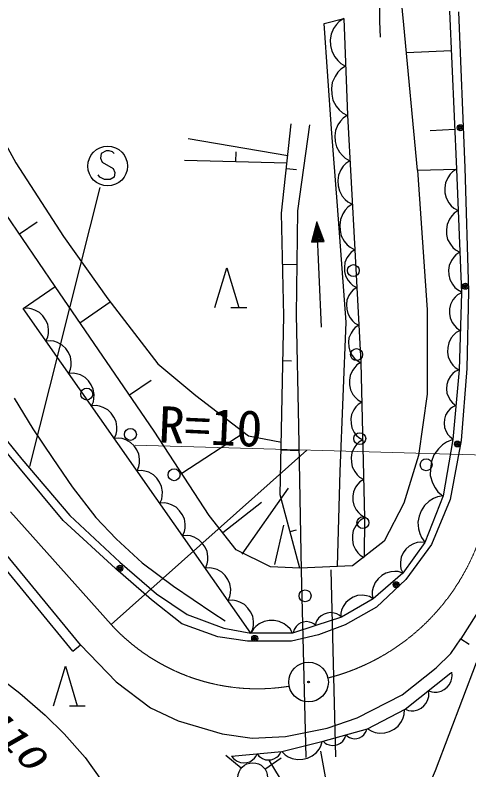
# Model space of a CAD drawing. Units: millimetres, scale not verified. Extents: x 40000 to 680000, y 20000 to 380000.
# Drawn here: x 209358 to 232254, y 241952 to 280034 of the extents above; entities that cross this region are included whole.
import ezdxf
from ezdxf.enums import TextEntityAlignment as Align

# ---------------------------------------------------------------- set-up
doc = ezdxf.new("R2010")
doc.units = ezdxf.units.MM
doc.header["$LTSCALE"] = 1000
doc.linetypes.add('CHAIN', pattern=[18.5, 12, -1.5, 3.5, -1.5])
for name, color, linetype, lineweight in [('M-BGD', 7, 'Continuous', 25), ('M-BGD-EXST', 7, 'Continuous', 25), ('M-BMK', 2, 'CHAIN', 13), ('M-BMK-SRVR', 3, 'Continuous', 25), ('M-STR-HTXT', 7, 'Continuous', 13), ('M-STR-STR1', 1, 'Continuous', 25)]:
    doc.layers.add(name, color=color, linetype=linetype, lineweight=lineweight)
doc.styles.add('ＭＳ ゴシック', font='')
doc.styles.get('ＭＳ ゴシック').set_extended_font_data('MS Gothic')

msp = doc.modelspace()

# ---------------------------------------------------------------- linework, layer by layer
at = {"layer": 'M-BGD'}
for p, q in [((228967, 279536), (228275, 287074)), ((231275, 280228), (231631, 272266)), ((231724, 280206), (232049, 272333)), ((224952, 279616), (225941, 279863)), ((225323, 274304), (224952, 279616)), ((225568, 279561), (225431, 279363)), ((225706, 279710), (225568, 279561)), ((225941, 279863), (225706, 279710)), ((225941, 279863), (226126, 274984)), ((229655, 272204), (228967, 279536)), ((225431, 279363), (225298, 279070)), ((225298, 279070), (225261, 278780)), ((225261, 278780), (225272, 278493)), ((225272, 278493), (225331, 278207)), ((225331, 278207), (225486, 277924)), ((231364, 278238), (229099, 278136)), ((225486, 277924), (225637, 277738)), ((225637, 277738), (225786, 277599)), ((225788, 277305), (225643, 277150)), ((225786, 277599), (226032, 277465)), ((226032, 277465), (225788, 277305)), ((225501, 276944), (225363, 276639)), ((225643, 277150), (225501, 276944)), ((225363, 276639), (225324, 276337)), ((225324, 276337), (225335, 276037)), ((207667, 275725), (209397, 272575)), ((225335, 276037), (225397, 275739)), ((225397, 275739), (225558, 275445)), ((225558, 275445), (225715, 275251)), ((225715, 275251), (225871, 275107)), ((225871, 275107), (226127, 274966)), ((226126, 274984), (225904, 274833)), ((226126, 274984), (226496, 268190)), ((225773, 274688), (225646, 274497)), ((225904, 274833), (225773, 274688)), ((222799, 270043), (223293, 274551)), ((224220, 274490), (223602, 270166)), ((225632, 270413), (225323, 274304)), ((225523, 274214), (225492, 273936)), ((225646, 274497), (225523, 274214)), ((231542, 274257), (230299, 274201)), ((225492, 273936), (225507, 273660)), ((218097, 273810), (223118, 272950)), ((225507, 273660), (225568, 273387)), ((220493, 272631), (220507, 273137)), ((225568, 273387), (225721, 273119)), ((225721, 273119), (225869, 272943)), ((223075, 272564), (217911, 272698)), ((225869, 272943), (226014, 272812)), ((226014, 272812), (226251, 272687)), ((226251, 272687), (226039, 272543)), ((209397, 272575), (211805, 268869)), ((223046, 272297), (223554, 272241)), ((225914, 272404), (225792, 272221)), ((226039, 272543), (225914, 272404)), ((232049, 272333), (232235, 266104)), ((225674, 271951), (225645, 271685)), ((225792, 272221), (225674, 271951)), ((229655, 272204), (231631, 272266)), ((229655, 272204), (230149, 265163)), ((231305, 272001), (231186, 271828)), ((231426, 272132), (231305, 272001)), ((231631, 272266), (231426, 272132)), ((231631, 272266), (231878, 266028)), ((225645, 271685), (225659, 271421)), ((231070, 271571), (231038, 271318)), ((231186, 271828), (231070, 271571)), ((225659, 271421), (225718, 271160)), ((225718, 271160), (225864, 270903)), ((231038, 271318), (231048, 271066)), ((225864, 270903), (226005, 270735)), ((231048, 271066), (231100, 270816)), ((231100, 270816), (231236, 270569)), ((226064, 264546), (225632, 270413)), ((226005, 270735), (226144, 270610)), ((226144, 270610), (226371, 270490)), ((226371, 270490), (226149, 270340)), ((231236, 270569), (231368, 270406)), ((231368, 270406), (231499, 270285)), ((222923, 264855), (222799, 270043)), ((223602, 270166), (223540, 264916)), ((226019, 270195), (225891, 270003)), ((226149, 270340), (226019, 270195)), ((231509, 270034), (231388, 269903)), ((231499, 270285), (231714, 270168)), ((231714, 270168), (231509, 270034)), ((211373, 266337), (208902, 269981)), ((225768, 269720), (225737, 269442)), ((225891, 270003), (225768, 269720)), ((231269, 269730), (231153, 269473)), ((231388, 269903), (231269, 269730)), ((209582, 268993), (210476, 269596)), ((224583, 269597), (224307, 268584)), ((224588, 269477), (224365, 268627)), ((224593, 269357), (224423, 268669)), ((224814, 264289), (224583, 269597)), ((224946, 268612), (224583, 269597)), ((224884, 268649), (224588, 269477)), ((224823, 268686), (224593, 269357)), ((225737, 269442), (225752, 269167)), ((231153, 269473), (231121, 269220)), ((211805, 268869), (214029, 265719)), ((224598, 269237), (224481, 268712)), ((224604, 269117), (224539, 268754)), ((224761, 268724), (224598, 269237)), ((224611, 268958), (224598, 268797)), ((224699, 268761), (224604, 269117)), ((224638, 268799), (224611, 268958)), ((225752, 269167), (225813, 268894)), ((225813, 268894), (225966, 268625)), ((231121, 269220), (231131, 268968)), ((231131, 268968), (231183, 268718)), ((224307, 268584), (224946, 268612)), ((224365, 268627), (224884, 268649)), ((224423, 268669), (224823, 268686)), ((224481, 268712), (224761, 268724)), ((224539, 268754), (224699, 268761)), ((224598, 268797), (224638, 268799)), ((225966, 268625), (226114, 268449)), ((231183, 268718), (231319, 268471)), ((226114, 268449), (226259, 268319)), ((226259, 268319), (226496, 268194)), ((226496, 268190), (226313, 268066)), ((226496, 268190), (226805, 262508)), ((231319, 268471), (231452, 268308)), ((231452, 268308), (231582, 268187)), ((231582, 268187), (231797, 268069)), ((226100, 267788), (225998, 267554)), ((226205, 267946), (226100, 267788)), ((226313, 268066), (226205, 267946)), ((231487, 267817), (231373, 267652)), ((231602, 267942), (231487, 267817)), ((231797, 268069), (231602, 267942)), ((222861, 267449), (223570, 267465)), ((225998, 267554), (225973, 267324)), ((231263, 267408), (231233, 267166)), ((231373, 267652), (231263, 267408)), ((219444, 265289), (220044, 267289)), ((220044, 267289), (220644, 265289)), ((225973, 267324), (225985, 267096)), ((225985, 267096), (226035, 266871)), ((231233, 267166), (231242, 266927)), ((226035, 266871), (226162, 266649)), ((226162, 266649), (226284, 266504)), ((231242, 266927), (231292, 266688)), ((231292, 266688), (231421, 266453)), ((209767, 265225), (211373, 266337)), ((216376, 259049), (211373, 266337)), ((226284, 266504), (226404, 266396)), ((226404, 266396), (226600, 266293)), ((226600, 266293), (226416, 266168)), ((231421, 266453), (231547, 266298)), ((231547, 266298), (231672, 266183)), ((226203, 265890), (226101, 265657)), ((226308, 266048), (226203, 265890)), ((226416, 266168), (226308, 266048)), ((231685, 265920), (231567, 265810)), ((231672, 266183), (231876, 266071)), ((231878, 266028), (231685, 265920)), ((231878, 266028), (231755, 262137)), ((232235, 266104), (232142, 262199)), ((212624, 264515), (214150, 265563)), ((214029, 265719), (216561, 262446)), ((226101, 265657), (226076, 265427)), ((231448, 265662), (231327, 265437)), ((231567, 265810), (231448, 265662)), ((209998, 265245), (209765, 265228)), ((221255, 248858), (209767, 265225)), ((210165, 265216), (209998, 265245)), ((210355, 265154), (210165, 265216)), ((210591, 265026), (210355, 265154)), ((220244, 265289), (221044, 265289)), ((226076, 265427), (226088, 265199)), ((226088, 265199), (226138, 264974)), ((230149, 265163), (230149, 260902)), ((231282, 265211), (231275, 264983)), ((231327, 265437), (231282, 265211)), ((210762, 264853), (210591, 265026)), ((210900, 264656), (210762, 264853)), ((222737, 255837), (222923, 264855)), ((223540, 264916), (223664, 259296)), ((226138, 264974), (226265, 264752)), ((226265, 264752), (226387, 264607)), ((231275, 264983), (231305, 264754)), ((231305, 264754), (231412, 264522)), ((211005, 264437), (210900, 264656)), ((211044, 264171), (211005, 264437)), ((225755, 257011), (226064, 264546)), ((226387, 264607), (226507, 264499)), ((226507, 264499), (226703, 264395)), ((226703, 264395), (226519, 264271)), ((231412, 264522), (231521, 264367)), ((231521, 264367), (231632, 264249)), ((211009, 263804), (211038, 263971)), ((211038, 263971), (211044, 264171)), ((226306, 263993), (226204, 263759)), ((226412, 264151), (226306, 263993)), ((226519, 264271), (226412, 264151)), ((231614, 264015), (231490, 263899)), ((231818, 264129), (231614, 264015)), ((231632, 264249), (231818, 264129)), ((210914, 263591), (211009, 263804)), ((211147, 263608), (210914, 263591)), ((211314, 263579), (211147, 263608)), ((211504, 263517), (211314, 263579)), ((226204, 263759), (226179, 263530)), ((231365, 263743), (231238, 263507)), ((231490, 263899), (231365, 263743)), ((211740, 263389), (211504, 263517)), ((211911, 263216), (211740, 263389)), ((212049, 263019), (211911, 263216)), ((226179, 263530), (226191, 263302)), ((226191, 263302), (226242, 263076)), ((231190, 263269), (231183, 263029)), ((231238, 263507), (231190, 263269)), ((212154, 262800), (212049, 263019)), ((212193, 262534), (212154, 262800)), ((226242, 263076), (226368, 262855)), ((226368, 262855), (226490, 262709)), ((231183, 263029), (231215, 262787)), ((231215, 262787), (231327, 262544)), ((212187, 262334), (212193, 262534)), ((216561, 262446), (218476, 260840)), ((222876, 262600), (223305, 262591)), ((226490, 262709), (226610, 262602)), ((226805, 262508), (226608, 262383)), ((226610, 262602), (226806, 262498)), ((226805, 262508), (226991, 254664)), ((231327, 262544), (231442, 262380)), ((212063, 261954), (212158, 262167)), ((212158, 262167), (212187, 262334)), ((226375, 262097), (226261, 261855)), ((226491, 262260), (226375, 262097)), ((226608, 262383), (226491, 262260)), ((231442, 262380), (231558, 262256)), ((231755, 262137), (231446, 258617)), ((231566, 262045), (231449, 261947)), ((231558, 262256), (231754, 262130)), ((231755, 262137), (231566, 262045)), ((232142, 262199), (231863, 258573)), ((212296, 261971), (212063, 261954)), ((212463, 261942), (212296, 261971)), ((212653, 261880), (212463, 261942)), ((212889, 261752), (212653, 261880)), ((213060, 261579), (212889, 261752)), ((226261, 261855), (226226, 261614)), ((231329, 261813), (231202, 261607)), ((231449, 261947), (231329, 261813)), ((213198, 261382), (213060, 261579)), ((213303, 261163), (213198, 261382)), ((215125, 260871), (216218, 261621)), ((226226, 261614), (226232, 261374)), ((226232, 261374), (226278, 261135)), ((231147, 261395), (231129, 261180)), ((231202, 261607), (231147, 261395)), ((206864, 261087), (209705, 257628)), ((213342, 260897), (213303, 261163)), ((213336, 260697), (213342, 260897)), ((226278, 261135), (226403, 260898)), ((226403, 260898), (226527, 260741)), ((230149, 260902), (229716, 257814)), ((231129, 261180), (231146, 260962)), ((231146, 260962), (231234, 260737)), ((211781, 254529), (206528, 260851)), ((213212, 260317), (213307, 260530)), ((213307, 260530), (213336, 260697)), ((218476, 260840), (221131, 258802)), ((226527, 260741), (226650, 260623)), ((226650, 260623), (226853, 260508)), ((226853, 260508), (226665, 260390)), ((231234, 260737), (231329, 260584)), ((231329, 260584), (231427, 260467)), ((213445, 260334), (213212, 260317)), ((213612, 260305), (213445, 260334)), ((213802, 260243), (213612, 260305)), ((214038, 260115), (213802, 260243)), ((214209, 259942), (214038, 260115)), ((226444, 260118), (226335, 259888)), ((226554, 260273), (226444, 260118)), ((226665, 260390), (226554, 260273)), ((231308, 260164), (231195, 260038)), ((231419, 260257), (231308, 260164)), ((231597, 260344), (231419, 260257)), ((231427, 260467), (231597, 260344)), ((214347, 259745), (214209, 259942)), ((214452, 259526), (214347, 259745)), ((226335, 259888), (226302, 259659)), ((231076, 259844), (231024, 259643)), ((231195, 260038), (231076, 259844)), ((214491, 259260), (214452, 259526)), ((226302, 259659), (226308, 259431)), ((226308, 259431), (226351, 259204)), ((231024, 259643), (231006, 259440)), ((231006, 259440), (231022, 259234)), ((214456, 258893), (214485, 259060)), ((214485, 259060), (214491, 259260)), ((219155, 254787), (216376, 259049)), ((217765, 256918), (220912, 258970)), ((223664, 259296), (223787, 252008)), ((226351, 259204), (226471, 258979)), ((226471, 258979), (226588, 258829)), ((231022, 259234), (231106, 259022)), ((231106, 259022), (231196, 258877)), ((214361, 258680), (214456, 258893)), ((214594, 258697), (214361, 258680)), ((214761, 258668), (214594, 258697)), ((214951, 258606), (214761, 258668)), ((215187, 258478), (214951, 258606)), ((221131, 258802), (222792, 258492)), ((226588, 258829), (226705, 258718)), ((226897, 258609), (226700, 258484)), ((226705, 258718), (226897, 258609)), ((231446, 258617), (230952, 255775)), ((231446, 258617), (231130, 258495)), ((231196, 258877), (231288, 258767)), ((231288, 258767), (231449, 258650)), ((215358, 258305), (215187, 258478)), ((215496, 258108), (215358, 258305)), ((226583, 258361), (226467, 258198)), ((226700, 258484), (226583, 258361)), ((230929, 258353), (230718, 258154)), ((231130, 258495), (230929, 258353)), ((231863, 258573), (231305, 255598)), ((215601, 257889), (215496, 258108)), ((215640, 257623), (215601, 257889)), ((222784, 258092), (223696, 258073)), ((226353, 257956), (226318, 257715)), ((226467, 258198), (226353, 257956)), ((230487, 257841), (230370, 257508)), ((230718, 258154), (230487, 257841)), ((209705, 257628), (212114, 254787)), ((215634, 257423), (215640, 257623)), ((226318, 257715), (226324, 257475)), ((226324, 257475), (226370, 257236)), ((229716, 257814), (228975, 255405)), ((230370, 257508), (230310, 257166)), ((215510, 257043), (215605, 257256)), ((215605, 257256), (215634, 257423)), ((226370, 257236), (226495, 256999)), ((230310, 257166), (230308, 256813)), ((215743, 257060), (215510, 257043)), ((215910, 257031), (215743, 257060)), ((216100, 256969), (215910, 257031)), ((216336, 256841), (216100, 256969)), ((216507, 256668), (216336, 256841)), ((225627, 252237), (225755, 257011)), ((226495, 256999), (226619, 256842)), ((226619, 256842), (226742, 256724)), ((226742, 256724), (226945, 256609)), ((230308, 256813), (230420, 256440)), ((216645, 256471), (216507, 256668)), ((216750, 256252), (216645, 256471)), ((226646, 256374), (226536, 256219)), ((226757, 256491), (226646, 256374)), ((226945, 256609), (226757, 256491)), ((230420, 256440), (230551, 256182)), ((216789, 255986), (216750, 256252)), ((216783, 255786), (216789, 255986)), ((220823, 252842), (223149, 256165)), ((226427, 255989), (226395, 255760)), ((226536, 256219), (226427, 255989)), ((230551, 256182), (230693, 255981)), ((230693, 255981), (230949, 255759)), ((216659, 255406), (216754, 255619)), ((216754, 255619), (216783, 255786)), ((223725, 252131), (222737, 255837)), ((226395, 255760), (226400, 255532)), ((230952, 255775), (230025, 253429)), ((230469, 255643), (230256, 255512)), ((231305, 255598), (230375, 253320)), ((230664, 255728), (230469, 255643)), ((230952, 255775), (230664, 255728)), ((216892, 255423), (216659, 255406)), ((217059, 255394), (216892, 255423)), ((217249, 255332), (217059, 255394)), ((217485, 255204), (217249, 255332)), ((217656, 255031), (217485, 255204)), ((219834, 253923), (221793, 255462)), ((226400, 255532), (226443, 255305)), ((226443, 255305), (226563, 255080)), ((228975, 255405), (227987, 253490)), ((230007, 255288), (229850, 255028)), ((230256, 255512), (230007, 255288)), ((212114, 254787), (214646, 252440)), ((217793, 254834), (217656, 255031)), ((217899, 254615), (217793, 254834)), ((220514, 253058), (219155, 254787)), ((226563, 255080), (226680, 254931)), ((226680, 254931), (226797, 254819)), ((226797, 254819), (226989, 254710)), ((229850, 255028), (229740, 254749)), ((214431, 252111), (211781, 254529)), ((217938, 254349), (217899, 254615)), ((226667, 254428), (226545, 254270)), ((226789, 254546), (226667, 254428)), ((226991, 254664), (226789, 254546)), ((226991, 254664), (226964, 252703)), ((229740, 254749), (229676, 254451)), ((229676, 254451), (229706, 254117)), ((212663, 248254), (207859, 254097)), ((217903, 253982), (217932, 254149)), ((217932, 254149), (217938, 254349)), ((222459, 252317), (222922, 254307)), ((223231, 253984), (223557, 254071)), ((226422, 254031), (226379, 253792)), ((226545, 254270), (226422, 254031)), ((229706, 254117), (229772, 253876)), ((212276, 247937), (207479, 253772)), ((217808, 253769), (217903, 253982)), ((218041, 253786), (217808, 253769)), ((218208, 253757), (218041, 253786)), ((218398, 253694), (218208, 253757)), ((218634, 253567), (218398, 253694)), ((226379, 253792), (226375, 253552)), ((229772, 253876), (229856, 253681)), ((229856, 253681), (230034, 253450)), ((218805, 253394), (218634, 253567)), ((218942, 253197), (218805, 253394)), ((226375, 253552), (226412, 253311)), ((227987, 253490), (226381, 252255)), ((226412, 253311), (226529, 253070)), ((230025, 253429), (228913, 251884)), ((230375, 253320), (229074, 251554)), ((229464, 253364), (229238, 253246)), ((229645, 253421), (229464, 253364)), ((229804, 253447), (229645, 253421)), ((230025, 253429), (229804, 253447)), ((219048, 252978), (218942, 253197)), ((219087, 252712), (219048, 252978)), ((222243, 252193), (220514, 253058)), ((226529, 253070), (226647, 252908)), ((226647, 252908), (226765, 252787)), ((228941, 252898), (228839, 252691)), ((229074, 253083), (228941, 252898)), ((229238, 253246), (229074, 253083)), ((219052, 252345), (219081, 252512)), ((219081, 252512), (219087, 252712)), ((226765, 252787), (226963, 252664)), ((228839, 252691), (228798, 252439)), ((216244, 250531), (214431, 252111)), ((214646, 252440), (216499, 250834)), ((218957, 252132), (219052, 252345)), ((219190, 252149), (218957, 252132)), ((219357, 252120), (219190, 252149)), ((219547, 252057), (219357, 252120)), ((223725, 252131), (222243, 252193)), ((226381, 252255), (223725, 252131)), ((228798, 252439), (228802, 252249)), ((228802, 252249), (228827, 252090)), ((219783, 251930), (219547, 252057)), ((219954, 251757), (219783, 251930)), ((220091, 251560), (219954, 251757)), ((228913, 251884), (227431, 250587)), ((227856, 251757), (227676, 251598)), ((228063, 251884), (227856, 251757)), ((228323, 251952), (228063, 251884)), ((228522, 251967), (228323, 251952)), ((228691, 251956), (228522, 251967)), ((228913, 251884), (228691, 251956)), ((228827, 252090), (228915, 251887)), ((220197, 251341), (220091, 251560)), ((227521, 251410), (227420, 251162)), ((227676, 251598), (227521, 251410)), ((229074, 251554), (227586, 250159)), ((220236, 251075), (220197, 251341)), ((220230, 250875), (220236, 251075)), ((227420, 251162), (227378, 250966)), ((216499, 250834), (218043, 249785)), ((220106, 250495), (220201, 250708)), ((220201, 250708), (220230, 250875)), ((227431, 250587), (225825, 249661)), ((226422, 250663), (226225, 250549)), ((226639, 250744), (226422, 250663)), ((226893, 250760), (226639, 250744)), ((227082, 250737), (226893, 250760)), ((227238, 250695), (227082, 250737)), ((227431, 250587), (227238, 250695)), ((227378, 250966), (227367, 250797)), ((227367, 250797), (227408, 250567)), ((217778, 249322), (216244, 250531)), ((220339, 250512), (220106, 250495)), ((220506, 250482), (220339, 250512)), ((220696, 250420), (220506, 250482)), ((220932, 250293), (220696, 250420)), ((221103, 250120), (220932, 250293)), ((226046, 250403), (225906, 250190)), ((226225, 250549), (226046, 250403)), ((232916, 250258), (231850, 248559)), ((221240, 249923), (221103, 250120)), ((221346, 249704), (221240, 249923)), ((225108, 249865), (224949, 249812)), ((225276, 249891), (225108, 249865)), ((225462, 249865), (225276, 249891)), ((225595, 249820), (225462, 249865)), ((225789, 249860), (225785, 249638)), ((225831, 250015), (225789, 249860)), ((225906, 250190), (225831, 250015)), ((227586, 250159), (226006, 249276)), ((218043, 249785), (219896, 249105)), ((221385, 249438), (221346, 249704)), ((221927, 249446), (221675, 249320)), ((222179, 249488), (221927, 249446)), ((222431, 249488), (222179, 249488)), ((222683, 249446), (222431, 249488)), ((222935, 249320), (222683, 249446)), ((225825, 249661), (224528, 249229)), ((224586, 249484), (224533, 249378)), ((224665, 249599), (224586, 249484)), ((224798, 249732), (224665, 249599)), ((224949, 249812), (224798, 249732)), ((225701, 249767), (225595, 249820)), ((225825, 249661), (225701, 249767)), ((219591, 248671), (217778, 249322)), ((219896, 249105), (221255, 248858)), ((221255, 248858), (221350, 249071)), ((221381, 249068), (221255, 248858)), ((221350, 249071), (221379, 249238)), ((221379, 249238), (221385, 249438)), ((221507, 249194), (221381, 249068)), ((221675, 249320), (221507, 249194)), ((223103, 249194), (222935, 249320)), ((223229, 249068), (223103, 249194)), ((223355, 248858), (223229, 249068)), ((224528, 249229), (223355, 248858)), ((223464, 249094), (223417, 249003)), ((223533, 249191), (223464, 249094)), ((223649, 249303), (223533, 249191)), ((223779, 249370), (223649, 249303)), ((223916, 249413), (223779, 249370)), ((224061, 249433), (223916, 249413)), ((224220, 249408), (224061, 249433)), ((224333, 249368), (224220, 249408)), ((224424, 249321), (224333, 249368)), ((224528, 249229), (224424, 249321)), ((224533, 249378), (224497, 249218)), ((226006, 249276), (224658, 248764)), ((223355, 248858), (221255, 248858)), ((224658, 248764), (223310, 248439)), ((223417, 249003), (223384, 248867)), ((221078, 248439), (219591, 248671)), ((223310, 248439), (221078, 248439)), ((231345, 247832), (231850, 248559)), ((231850, 248559), (232274, 248293)), ((212276, 247937), (212663, 248254)), ((212663, 248254), (214465, 246395)), ((230606, 247093), (231345, 247832)), ((211297, 245179), (211897, 247179)), ((211897, 247179), (212497, 245179)), ((228881, 245737), (230606, 247093)), ((229044, 245011), (231350, 246855)), ((231410, 246711), (231387, 246885)), ((231274, 246257), (231359, 246440)), ((231359, 246440), (231396, 246585)), ((231396, 246585), (231410, 246711)), ((214465, 246395), (216190, 245080)), ((231012, 246008), (231152, 246121)), ((231152, 246121), (231274, 246257)), ((226622, 244587), (228881, 245737)), ((230187, 245502), (230225, 245648)), ((230239, 245774), (230215, 245948)), ((230215, 245948), (230379, 245887)), ((230225, 245648), (230239, 245774)), ((230379, 245887), (230506, 245873)), ((230506, 245873), (230656, 245877)), ((230656, 245877), (230853, 245919)), ((230853, 245919), (231012, 246008)), ((229981, 245184), (230103, 245320)), ((230103, 245320), (230187, 245502)), ((212097, 245179), (212897, 245179)), ((216190, 245080), (217586, 244423)), ((227142, 244031), (229044, 245011)), ((228993, 244748), (229009, 244992)), ((229044, 245011), (229208, 244950)), ((229208, 244950), (229335, 244936)), ((229335, 244936), (229484, 244940)), ((229484, 244940), (229681, 244982)), ((229681, 244982), (229841, 245071)), ((229841, 245071), (229981, 245184)), ((225102, 244053), (226622, 244587)), ((228847, 244389), (228938, 244578)), ((228938, 244578), (228993, 244748)), ((217586, 244423), (219804, 243766)), ((228476, 244009), (228680, 244162)), ((228680, 244162), (228847, 244389)), ((219804, 243766), (221324, 243561)), ((223008, 243643), (225102, 244053)), ((224894, 243396), (227142, 244031)), ((226961, 243728), (227028, 243816)), ((227028, 243816), (227074, 243897)), ((227074, 243897), (227107, 244021)), ((227142, 244031), (227350, 243902)), ((227350, 243902), (227520, 243847)), ((227520, 243847), (227727, 243812)), ((227727, 243812), (228008, 243816)), ((228008, 243816), (228252, 243894)), ((228252, 243894), (228476, 244009)), ((221324, 243561), (223008, 243643)), ((222818, 242878), (224894, 243396)), ((224784, 243153), (224856, 243387)), ((224894, 243396), (224995, 243301)), ((225770, 243295), (225889, 243403)), ((225889, 243403), (225962, 243498)), ((225962, 243498), (226012, 243587)), ((226012, 243587), (226049, 243722)), ((226049, 243722), (226142, 243634)), ((226142, 243634), (226223, 243589)), ((226223, 243589), (226326, 243549)), ((226326, 243549), (226471, 243521)), ((226471, 243521), (226604, 243536)), ((226604, 243536), (226731, 243572)), ((226731, 243572), (226852, 243629)), ((226852, 243629), (226961, 243728)), ((224560, 242837), (224693, 243000)), ((224693, 243000), (224784, 243153)), ((224995, 243301), (225084, 243251)), ((225084, 243251), (225196, 243208)), ((225196, 243208), (225354, 243177)), ((225354, 243177), (225499, 243193)), ((225499, 243193), (225638, 243232)), ((225638, 243232), (225770, 243295)), ((220768, 242037), (219995, 242671)), ((220282, 242647), (222818, 242878)), ((220282, 242647), (220371, 242525)), ((221440, 242544), (221511, 242628)), ((221511, 242628), (221577, 242765)), ((221577, 242765), (221659, 242652)), ((221659, 242652), (221737, 242587)), ((222420, 242504), (222557, 242589)), ((222557, 242589), (222646, 242669)), ((222646, 242669), (222711, 242747)), ((222711, 242747), (222772, 242873)), ((222818, 242878), (222992, 242705)), ((222992, 242705), (223144, 242613)), ((223144, 242613), (223338, 242531)), ((224112, 242552), (224346, 242654)), ((224346, 242654), (224560, 242837)), ((224769, 242899), (225239, 240278)), ((220371, 242525), (220456, 242454)), ((220456, 242454), (220567, 242386)), ((220567, 242386), (220729, 242322)), ((220729, 242322), (220887, 242310)), ((220887, 242310), (221042, 242325)), ((221042, 242325), (221195, 242365)), ((221195, 242365), (221344, 242456)), ((221344, 242456), (221440, 242544)), ((221737, 242587), (221840, 242524)), ((221840, 242524), (221989, 242465)), ((221962, 241990), (222782, 242563)), ((221989, 242465), (222135, 242454)), ((222135, 242454), (222278, 242467)), ((222278, 242467), (222420, 242504)), ((223338, 242531), (223613, 242470)), ((223613, 242470), (223868, 242491)), ((223868, 242491), (224112, 242552))]:
    msp.add_line(p, q, dxfattribs=at)
for points in [[(228524, 283912), (228124, 282781), (227873, 281747), (227752, 280751), (227738, 279713), (227773, 278929)], [(209318, 260701), (210246, 259157), (211259, 257670), (212230, 256233), (213424, 254678), (214450, 253612), (215778, 252398), (217350, 251224), (219339, 249880), (219952, 249475)], [(222156, 242447), (222676, 241592), (223133, 240626), (223418, 239709), (223598, 238726), (223781, 236775), (224056, 234933), (224138, 234340), (224088, 233736), (223978, 233130), (223996, 232666), (224169, 232673), (224539, 232868), (225864, 234217), (227076, 235619), (228164, 237238), (229097, 238807), (229908, 240392), (230577, 241914), (232642, 247370)], [(208169, 246921), (209605, 245817), (210874, 244712), (211835, 243775), (212896, 242578), (213718, 241421), (214478, 240168), (214952, 239461), (215728, 238548), (216579, 237615), (217383, 236570), (217981, 235529), (218395, 234615), (219056, 232802), (219703, 230699), (219976, 229360)]]:
    msp.add_lwpolyline(points, dxfattribs=at)
for centre, radius in [((231815, 274352), 150), ((231815, 274352), 90), ((231815, 274352), 30), ((226424, 267144), 300), ((232077, 266352), 150), ((232077, 266352), 90), ((232077, 266352), 30), ((226585, 262905), 300), ((212974, 260912), 300), ((215177, 258877), 300), ((226746, 258665), 300), ((231677, 258394), 150), ((231677, 258394), 90), ((231677, 258394), 30), ((230099, 257345), 300), ((217381, 256841), 300), ((226907, 254425), 300), ((214645, 252123), 150), ((214645, 252123), 90), ((214645, 252123), 30), ((228581, 251298), 150), ((228581, 251298), 90), ((223992, 250734), 300), ((228581, 251298), 30), ((221448, 248589), 150), ((221448, 248589), 90), ((221448, 248589), 30), ((221348, 241561), 750)]:
    msp.add_circle(centre, radius, dxfattribs=at)
at = {"layer": 'M-BGD-EXST'}
for p, q in [((213709, 273058), (213669, 272818)), ((213949, 273178), (213709, 273058)), ((214109, 273178), (213949, 273178)), ((214269, 273138), (214109, 273178)), ((214349, 273058), (214269, 273138)), ((213669, 272818), (213749, 272618)), ((213749, 272618), (214309, 272298)), ((214309, 272298), (214389, 272098)), ((213629, 271858), (213549, 271978)), ((214389, 272098), (214349, 271858)), ((213869, 271738), (213629, 271858)), ((214149, 271738), (213869, 271738)), ((214349, 271858), (214149, 271738)), ((213636, 271336), (210084, 257255))]:
    msp.add_line(p, q, dxfattribs=at)
msp.add_circle((214029, 272418), 1000, dxfattribs=at)
at = {"layer": 'M-BMK'}
msp.add_line((209124, 254969), (214199, 249292), dxfattribs=at)
for centre, radius, start, end in [((222402, 257241), 11000, 284.4244, 3.0468), ((221577, 256043), 10000, 222.4558, 279.2616)]:
    msp.add_arc(centre, radius, start, end, dxfattribs=at)
at = {"layer": 'M-BMK-SRVR'}
for radius in [1000, 40]:
    msp.add_circle((224164, 246383), radius, dxfattribs=at)
at = {"layer": 'M-STR-HTXT'}
for p, q in [((215414, 258334), (233387, 257826)), ((214199, 249292), (224085, 258089))]:
    msp.add_line(p, q, dxfattribs=at)
at = {"layer": 'M-STR-STR1'}
for p, q in [((223787, 252008), (224021, 242570)), ((225287, 252045), (225521, 242607))]:
    msp.add_line(p, q, dxfattribs=at)

# ---------------------------------------------------------------- texts
at = {"layer": 'M-BGD', "style": 'ＭＳ ゴシック', "oblique": 15, "width": 1.4}
msp.add_text('410', height=1320, rotation=314.6, dxfattribs=at).set_placement((207175, 244204), align=Align.BOTTOM_LEFT)
at = {"layer": 'M-STR-HTXT', "style": 'ＭＳ ゴシック', "width": 1.05}
msp.add_text('R=10', height=1833, rotation=357.4, dxfattribs=at).set_placement((216539, 257932), align=Align.BOTTOM_LEFT)

doc.saveas('drawing.dxf')
